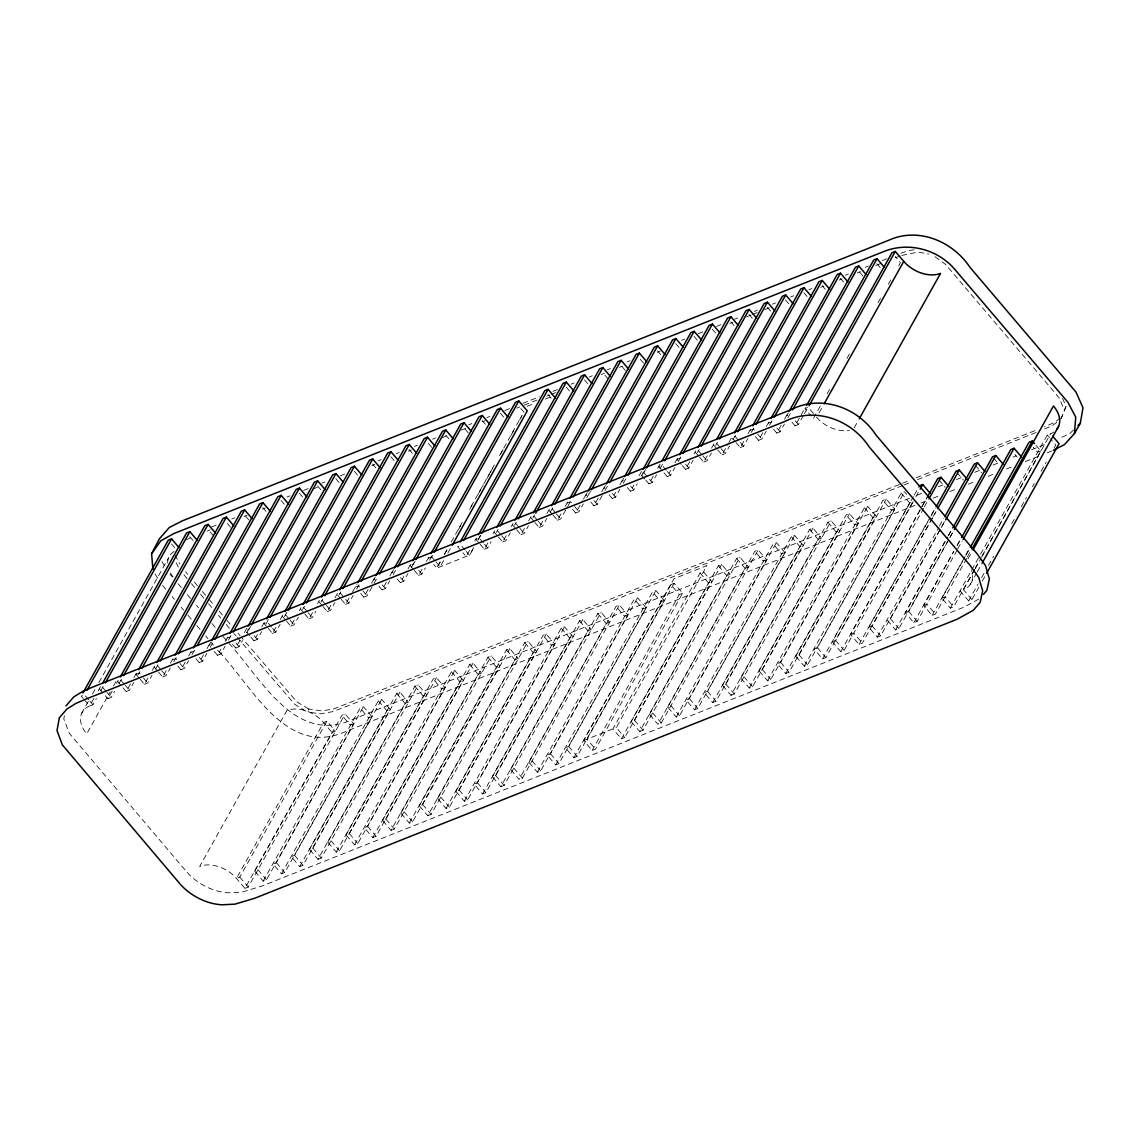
<?xml version="1.0" encoding="UTF-8"?>
<svg xmlns="http://www.w3.org/2000/svg" width="1140" height="1140" viewBox="0 0 1140 1140"><rect width="100%" height="100%" fill="white"/><g stroke="black" fill="none" stroke-linecap="round" stroke-linejoin="round"><path stroke-width="0.75" stroke-dasharray="5 3.75" d="M64.353 715.706L63.797 718.984L69.412 733.39L186.404 871.558M1062.551 398.416L1066.028 406.296L1061.468 418.124M1060.77 419.278L1066.028 406.296M237.248 637.388L294.719 704.349L307.259 712.044L308.769 709.009L321.722 710.904L333.55 708.98L901.099 483.802M81.61 713.455L88.507 701.1M92.497 693.961L95.005 689.472M98.867 682.575L168.734 557.546M93.95 698.321L89.633 706.03A27.944 18.881 29.2 0 0 86.754 733.804L110.21 691.823M98.011 691.039L100.534 686.551M84.346 699.818L89.633 706.03L92.939 704.72L96.387 698.549M100.705 690.826L104.153 684.655M113.501 685.952L116.081 681.321M105.906 691.253L102.728 687.52L99.422 688.845L107.901 698.777L112.219 691.068M116.522 683.345L118.247 680.267M107.901 698.777L111.207 697.466L114.655 691.296M118.973 683.572L121.552 678.941M122.978 687.805L126.155 691.524L130.473 683.815M133.922 677.63L137.37 671.46M139.123 678.058L135.945 674.324L137.684 671.246M126.155 691.524L129.461 690.213L133.779 682.504M138.097 674.78L139.821 671.688M140.191 679.298L144.424 684.271L148.742 676.562M152.19 670.377L155.938 663.993M144.424 684.271L147.73 682.96L152.048 675.25M155.496 669.066L158.075 664.435M158.446 672.044L162.678 677.018L166.996 669.308M170.444 663.124L173.038 658.493M162.678 677.018L165.984 675.707L170.302 667.997M173.75 661.813L176.344 657.182M177.769 666.045L180.947 669.764L185.264 662.055M188.713 655.87L191.292 651.239M180.947 669.764L184.253 668.453L188.57 660.744M192.019 654.559L195.767 648.176M196.037 658.792L199.201 662.511L203.518 654.802M206.967 648.617L210.416 642.447M210.729 642.233L209.005 645.311L212.296 644M199.201 662.511L202.507 661.2L206.825 653.491M210.273 647.306L212.867 642.675M214.292 651.524L217.469 655.258L220.918 649.087M225.236 641.364L228.983 634.98M217.469 655.258L220.775 653.947L225.093 646.223M228.542 640.053L231.121 635.422M232.56 644.271L235.738 648.005L240.041 640.295M244.359 632.572L247.252 627.727M235.738 648.005L239.03 646.693L242.492 640.523M246.796 632.8L250.244 626.63M250.558 626.416L248.819 629.494L245.528 630.805L249.76 635.778M250.814 637.018L253.992 640.751L257.44 634.581M261.758 626.857L265.207 620.687M253.992 640.751L257.298 639.44L261.616 631.717M265.919 624.007L268.513 619.376M268.256 628.439L272.488 633.398L275.937 627.228M280.255 619.519L282.848 614.888M272.488 633.398L275.794 632.087L280.112 624.378M284.43 616.654L287.009 612.023M286.511 621.186L290.757 626.145L294.206 619.975M299.378 610.712L301.103 607.634M290.757 626.145L294.063 624.834L298.367 617.125M302.684 609.401L304.409 606.323M304.779 613.918L309.011 618.892L313.329 611.183M317.647 603.459L319.371 600.381M309.011 618.892L312.317 617.581L315.766 611.411M320.953 602.148L322.677 599.056M323.048 606.665L327.28 611.639L331.583 603.929M335.046 597.759L337.625 593.128M327.28 611.639L330.586 610.327L334.889 602.618M339.207 594.895L340.931 591.803M341.302 599.412L345.534 604.385L351.576 593.584M352.445 592.045L357.048 584.107M345.534 604.385L348.84 603.074L353.158 595.365M356.606 589.18L359.2 584.549M360.625 593.413L363.803 597.132L368.12 589.423M371.569 583.238L375.017 577.068M375.317 576.854L373.592 579.932L376.898 578.621M363.803 597.132L367.108 595.821L373.136 585.019M374.005 583.481L377.454 577.296M378.879 586.159L382.057 589.879L386.375 582.17M389.823 575.985L393.272 569.815M393.571 569.601L391.847 572.679L395.153 571.368M382.057 589.879L385.363 588.568L389.68 580.859M393.129 574.674L395.722 570.043M397.147 578.906L400.325 582.625L403.774 576.455M408.091 568.732L411.54 562.562M413.293 569.159L410.115 565.426L411.839 562.348M400.325 582.625L403.631 581.315L407.935 573.605M411.397 567.421L413.977 562.789M415.145 561.037L413.421 564.115L410.115 565.426M326.909 721.207L323.603 722.518L236.479 878.413L239.785 877.102L326.909 721.207L335.374 731.153L332.068 732.464L244.943 888.359L236.479 878.413A27.959 18.881 29.2 0 0 199.7 866.4L286.838 710.505A27.959 18.881 29.2 0 1 323.603 722.518L332.068 732.464M414.347 570.399L418.58 575.372L422.042 569.202M426.346 561.478L430.108 555.095M254.733 871.16L341.872 715.264L345.163 713.953L353.642 723.9L266.518 879.795L263.212 881.106L254.733 871.16L258.039 869.848L266.518 879.795M418.58 575.372L421.886 574.061L425.334 567.891M429.652 560.168L433.1 553.997M428.369 558.173L431.675 556.861L433.399 553.784M244.943 888.359L248.249 887.048L345.163 713.953M440.054 562.048L436.606 568.219L469.651 555.095L473.969 547.385M444.358 554.339L447.806 548.169M451.255 541.999L463.325 520.424M471.077 506.545L494.347 464.906M499.52 455.658L521.92 415.573M440.297 561.949L436.848 568.119L433.67 564.4M444.614 554.225L448.063 548.055M458.408 529.53L461.871 523.36M469.623 509.466L473.086 503.296M478.259 494.033L483.431 484.771M486.88 478.601L489.473 473.969M490.328 472.416L492.922 467.785M500.688 453.891L503.267 449.274M511.034 435.38L514.482 429.196M519.669 419.933L523.972 412.224L518.686 406.011M263.212 881.106L360.126 708.011L363.432 706.7L371.897 716.647L284.772 872.542L281.466 873.853L273.002 863.906L276.308 862.595L363.432 706.7M443.603 560.638L440.154 566.808L435.922 561.835M447.92 552.914L451.369 546.744M281.466 873.853L378.395 700.758L381.686 699.447L390.165 709.394L303.041 865.289L299.735 866.6L291.256 856.653L294.562 855.342L381.686 699.447M469.566 550.321L466.118 556.491L462.94 552.772M474.739 541.058L476.463 537.98M473.727 547.471L469.424 555.18L466.246 551.461M478.045 539.747L480.638 535.116M478.273 539.676L480.852 535.045M299.735 866.6L386.859 710.705L390.165 709.394M309.524 849.4L396.649 693.505L399.955 692.194L408.419 702.14L405.128 703.451L317.989 859.346L309.524 849.4L312.83 848.089L399.955 692.194M480.139 544.264L484.372 549.238L488.69 541.529M493.007 533.805L494.732 530.727M484.372 549.238L487.678 547.927L491.126 541.757M496.299 532.494L498.038 529.402M327.779 842.147L414.917 686.251L418.223 684.941L426.688 694.887L339.563 850.782L336.257 852.093L327.779 842.147L331.084 840.835L339.563 850.782M317.989 859.346L321.295 858.035L418.223 684.941M498.394 537.011L502.64 541.985L506.944 534.275M511.261 526.552L512.986 523.474M502.64 541.985L505.946 540.673L510.25 532.964M514.567 525.241L516.292 522.149M336.257 852.093L423.382 696.198L426.688 694.887M346.047 834.893L433.172 678.998L436.478 677.687L444.956 687.634L357.817 843.529L354.512 844.84L346.047 834.893L349.353 833.582L436.478 677.687M516.662 529.758L520.894 534.731L525.212 527.022M528.661 520.837L531.254 516.221M520.894 534.731L524.201 533.42L528.518 525.711M532.822 517.988L534.56 514.895M354.512 844.84L451.44 671.745L454.746 670.434L463.211 680.38L376.086 836.276L372.78 837.587L364.301 827.64L367.607 826.329L454.746 670.434M534.931 522.505L539.163 527.478L543.466 519.769M546.929 513.584L549.509 508.953M539.163 527.478L542.469 526.167L546.773 518.458M550.221 512.273L552.815 507.642M372.78 837.587L459.905 681.692L463.211 680.38M382.57 820.387L469.694 664.492L473 663.181L481.479 673.113L478.173 674.438L391.034 830.333L382.57 820.387L385.876 819.076L473 663.181M553.185 515.251L557.417 520.225L561.735 512.516M565.183 506.331L568.931 499.947M557.417 520.225L560.723 518.914L566.765 508.112M567.62 506.573L571.083 500.389M400.824 813.134L487.963 657.239L491.269 655.928L499.733 665.86L412.609 821.769L409.303 823.08L400.824 813.134L404.13 811.823L412.609 821.769M391.034 830.333L394.34 829.022L491.269 655.928M572.508 509.252L575.686 512.971L582.583 500.631M583.452 499.078L586.901 492.907M587.2 492.694L585.476 495.772L588.782 494.461L590.506 491.383M575.686 512.971L578.992 511.661L583.295 503.951M586.758 497.767L589.337 493.136M409.303 823.08L496.427 667.185L499.733 665.86M419.32 805.781L506.459 649.885L509.765 648.575L518.23 658.521L514.924 659.832L427.799 815.727L419.32 805.781L422.626 804.469L509.765 648.575M590.762 501.999L593.94 505.718L598.258 498.009M601.706 491.825L605.155 485.654M605.454 485.441L603.73 488.519L607.036 487.207M593.94 505.718L597.246 504.407L604.157 492.067M605.012 490.514L607.606 485.882M437.589 798.527L524.714 642.632L528.019 641.321L536.498 651.268L449.359 807.163L446.053 808.474L437.589 798.527L440.895 797.216L449.359 807.163M427.799 815.727L431.105 814.416L528.019 641.321M609.031 494.746L612.209 498.465L615.657 492.295M619.975 484.571L623.423 478.401M623.722 478.187L621.998 481.265L625.304 479.954M612.209 498.465L615.514 497.154L619.818 489.43M623.281 483.26L627.029 476.876M446.053 808.474L533.192 652.579L536.498 651.268M455.857 791.274L542.982 635.379L546.288 634.068L554.753 644.014L467.628 799.91L464.322 801.221L455.857 791.274L459.149 789.963L546.288 634.068M627.285 487.478L630.463 491.212L633.911 485.041M639.098 475.779L641.678 471.148M630.463 491.212L633.769 489.901L637.217 483.731M641.535 476.007L644.984 469.837M644.727 478.9L640.495 473.926L643.801 472.616L645.525 469.523M464.322 801.221L561.236 628.126L564.542 626.815L573.021 636.761L485.882 792.656L482.591 793.967L474.112 784.021L477.418 782.71L564.542 626.815M645.796 480.139L648.959 483.873L653.277 476.149M657.595 468.426L660.188 463.795M648.959 483.873L652.265 482.548L656.583 474.839M660.032 468.668L663.48 462.484M482.591 793.967L569.715 638.072L573.021 636.761M492.38 776.768L579.505 620.873L582.811 619.562L591.275 629.508L587.969 630.819L500.845 786.714L492.38 776.768L495.672 775.457L582.811 619.562M664.05 472.886L667.228 476.62L670.676 470.435M674.994 462.726L678.742 456.328M667.228 476.62L670.534 475.295L674.851 467.585M678.3 461.415L681.749 455.231M510.635 769.514L597.759 613.619L601.065 612.308L609.544 622.255L606.238 623.566L519.113 779.461L510.635 769.514L513.941 768.203L522.405 778.15L519.113 779.461M500.845 786.714L504.151 785.403L601.065 612.308M682.318 465.633L685.496 469.352L689.8 461.643M694.118 453.92L695.842 450.841M685.496 469.352L688.788 468.041L693.106 460.332M697.423 452.608L699.148 449.53M528.903 762.261L616.028 606.366L619.334 605.055L627.798 615.001L540.673 770.897L537.368 772.207L528.903 762.261L532.209 760.95L540.673 770.897M522.405 778.15L619.334 605.055M699.518 457.14L703.75 462.099L708.068 454.39M711.517 448.22L714.11 443.588M703.75 462.099L707.057 460.788L711.374 453.079M715.678 445.355L717.402 442.263M537.368 772.207L634.296 599.113L637.588 597.802L646.067 607.748L558.928 763.643L555.636 764.954L547.157 755.008L550.463 753.697L637.588 597.802M717.773 449.873L722.019 454.846L728.047 444.044M728.916 442.505L732.365 436.335M722.019 454.846L725.311 453.535L729.629 445.826M733.077 439.641L735.671 435.01M555.636 764.954L652.55 591.86L655.856 590.548L664.321 600.495L577.196 756.39L573.89 757.701L565.426 747.755L568.732 746.444L655.856 590.548M736.041 442.619L740.273 447.593L744.591 439.883M748.04 433.713L751.787 427.315M740.273 447.593L743.579 446.282L747.897 438.572M751.346 432.388L753.925 427.757M573.89 757.701L673.925 578.707L706.971 565.582L616.255 727.562L624.72 737.509L621.414 738.82L612.949 728.873L700.074 572.978L703.38 571.667L711.859 581.614L624.72 737.509M670.819 584.606L583.68 740.501L592.159 750.448L595.465 749.137L682.589 593.242L674.111 583.295L670.819 584.606L679.283 594.553L592.159 750.448M674.111 583.295L586.986 739.19L595.465 749.137M755.364 436.62L758.542 440.339L762.845 432.63M766.294 426.445L770.056 420.061M758.542 440.339L761.848 439.028L766.151 431.319M769.6 425.135L772.193 420.503M773.618 429.367L776.796 433.086L781.114 425.377M784.562 419.192L788.011 413.022M788.31 412.808L786.586 415.886L789.892 414.575M776.796 433.086L780.102 431.775L784.42 424.066M787.868 417.881L790.448 413.25M791.887 422.114L795.065 425.833L800.237 416.57M801.092 415.031L805.41 407.308M621.414 738.82L708.553 582.925L711.859 581.614M631.204 721.62L718.343 565.725L721.649 564.414L730.113 574.361L726.807 575.672L639.683 731.567L631.204 721.62L634.51 720.309L721.649 564.414M795.065 425.833L798.37 424.522L803.543 415.259M804.398 413.72L807.847 407.55M820.216 406.239L813.319 418.58L816.625 417.269A27.944 18.881 29.2 0 0 849.3 430.421M827.127 393.884L829.706 389.253M846.963 358.387L849.556 353.756M878.028 302.812L880.607 298.181M888.373 284.288L890.967 279.656M898.719 265.762L900.457 262.685L895.156 256.471M649.472 714.367L736.597 558.472L739.903 557.161L748.381 567.107L745.076 568.418L657.937 724.313L649.472 714.367L652.778 713.056L661.243 723.002L657.937 724.313M819.133 412.78L822.667 406.467M639.683 731.567L642.989 730.256L739.903 557.161M667.726 707.114L754.865 551.219L758.171 549.908L766.636 559.854L679.511 715.749L676.205 717.06L667.726 707.114L671.033 705.803L679.511 715.749M661.243 723.002L758.171 549.908M676.205 717.06L773.12 543.965L776.426 542.654L784.904 552.601L697.766 708.496L694.459 709.807L685.995 699.86L689.301 698.549L776.426 542.654M694.459 709.807L791.388 536.712L794.694 535.401L803.159 545.347L716.034 701.243L712.728 702.553L704.264 692.607L707.555 691.296L794.694 535.401M854.231 427.785L858.42 420.29M712.728 702.553L799.852 546.659L803.159 545.347M722.518 685.354L809.642 529.459L812.948 528.148L821.427 538.094L818.121 539.405L730.997 695.3L722.518 685.354L725.824 684.043L812.948 528.148M740.786 678.101L827.911 522.206L831.217 520.894L839.681 530.841L752.557 686.736L749.251 688.047L740.786 678.101L744.078 676.789L752.557 686.736M730.997 695.3L734.288 693.989L831.217 520.894M749.251 688.047L836.375 532.152L839.681 530.841M759.04 670.847L846.165 514.952L849.471 513.641L857.95 523.588L770.811 679.483L767.519 680.794L759.04 670.847L762.347 669.536L849.471 513.641M767.519 680.794L864.433 507.699L867.74 506.388L876.204 516.334L789.08 672.23L785.774 673.541L777.309 663.594L780.615 662.283L867.74 506.388M785.774 673.541L872.898 517.645L876.204 516.334M795.806 656.255L882.93 500.346L886.236 499.035L894.715 508.982L807.576 664.876L804.27 666.188L795.806 656.255L799.111 654.93L886.236 499.035M804.27 666.188L901.198 493.093L904.505 491.782L906.614 494.261M822.539 658.934L909.663 503.039L912.969 501.728L825.844 657.623L822.539 658.934L814.06 649.002L817.366 647.677L904.505 491.782M923.77 508.141L844.099 650.37L840.793 651.681L832.328 641.735L913.411 496.641M914.28 495.102L919.453 485.839M832.328 641.735L835.634 640.423L914.993 498.422M915.862 496.883L919.31 490.699M840.793 651.681L927.931 495.786M932.235 518.087L862.367 643.117L859.061 644.428L850.582 634.481L926.506 498.65M924.326 506.816L928.088 500.432M859.061 644.428L934.971 508.597M944.462 521.635L880.622 635.864L877.315 637.174L868.851 627.228L930.098 517.645M930.967 516.092L935.27 508.383M933.104 516.548L936.553 510.378M868.851 627.228L872.157 625.917L935.997 511.703M877.315 637.174L938.876 527.364M939.431 526.039L943.749 518.33M948.922 539.092L898.89 628.61L895.584 629.921L887.105 619.975L890.411 618.664L940.457 529.145M941.312 527.592L944.761 521.422M895.584 629.921L947.34 537.311M948.209 535.772L952.513 528.048M957.13 550.135L917.144 621.357L913.838 622.668L905.374 612.721L947.639 537.097M948.509 535.543L951.957 529.373M949.791 537.538L953.24 531.368M905.374 612.721L908.68 611.411L949.221 538.864M950.09 537.325L953.539 531.154M913.838 622.668L953.524 551.66M956.973 545.49L960.422 539.32M966.763 558.315L935.413 614.104L932.107 615.415L923.628 605.468L953.824 551.447M957.272 545.276L960.735 539.106M957.7 548.81L962.303 540.873M932.107 615.415L964.882 556.762M965.751 555.223L969.2 549.038M974.372 569.801L953.667 606.851L950.361 608.161L941.897 598.215L965.181 556.548M966.05 554.995L969.499 548.824M967.333 556.99L970.781 550.82M968.017 558.885L972.206 551.389M950.361 608.161L979.702 555.679M980.557 554.14L1047.29 435.067L1050.596 433.756A27.944 18.881 29.2 0 0 1053.873 432.017M975.241 568.261L978.69 562.091M982.139 555.907L1040.806 450.955L1034.45 443.489M974.672 569.587L963.457 589.651L960.151 590.962L968.63 600.908L971.935 599.597L978.832 587.243M975.185 568.661L981.056 558.173M981.583 557.232L1050.596 433.756M970.169 584.578L976.667 572.978M977.351 571.739L981.839 563.716M968.63 600.908L978.12 583.937M981.569 577.752L985.017 571.582M988.466 565.411L993.652 556.149M1011.764 523.73L1016.082 516.007M1021.255 506.759L1026.428 497.496M1032.469 486.68L1034.194 483.602M1041.091 471.248L1046.264 461.985M1054.03 448.091L1055.754 445.013L1050.467 438.8M982.281 581.072L985.73 574.902M1073.438 430.008L1070.004 433.399L1058.989 438.701M1060.2 417.967L1054.856 422.299L1044.34 426.901M1056.709 422.37L1052.633 425.462L1043.77 429.395M978.733 599.113L963.97 607.192L262.214 885.937L242.221 892.078L229.012 892.819A44.118 29.811 29.2 0 1 186.404 871.558M185.834 539.975L190.323 537.98M211.598 526.965L216.272 525.113M231.748 518.971L234.84 517.745M286.938 497.04L289.973 495.843M303.653 490.399L308.213 488.59M321.879 483.161L324.914 481.964M340.091 475.936L344.651 474.126M378.038 460.859L381.074 459.662M396.236 453.635L399.257 452.423M414.418 446.41L417.44 445.213M432.573 439.199L435.608 437.988M468.797 424.807L471.803 423.61M486.837 417.639L489.844 416.442M504.863 410.486L510.863 408.091M522.875 403.332L539.405 396.763M552.971 391.376L557.489 389.581M571.097 384.18L574.118 382.969M589.252 376.97L592.273 375.758M607.421 369.745L610.442 368.548M627.1 361.936L630.121 360.724M681.62 340.276L684.641 339.079M698.279 333.664L702.824 331.854M716.447 326.439L720.993 324.629M734.63 319.214L737.651 318.017M754.31 311.405L757.345 310.194M772.493 304.18L775.514 302.983M790.661 296.956L793.697 295.759M808.859 289.731L811.88 288.534M845.41 275.21L848.459 273.999M865.289 267.316L868.352 266.105M882.203 260.604L886.82 258.766M207.124 531.083L210.202 529.858M244.017 516.42L247.081 515.209M262.399 509.124L265.463 507.913M312.645 489.174L318.716 486.751M371.811 465.661L374.846 464.45M408.22 451.198L411.241 450.001M441.522 437.974L447.578 435.566M461.159 430.179L465.661 428.384M482.163 421.828L485.17 420.632M516.705 408.106L519.712 406.923M524.215 405.128L537.724 399.755M546.744 396.178L549.779 394.982M551.29 394.369L555.821 392.573M601.193 374.547L604.214 373.35M619.362 367.337L622.383 366.139M657.21 352.303L660.245 351.091M729.914 323.418L732.935 322.221M746.572 316.806L751.103 315.011M752.628 314.398L757.16 312.602M764.74 309.596L772.307 306.589M820.8 287.323L823.85 286.112M839.069 280.07L842.118 278.858M857.365 272.802L860.415 271.591M875.677 265.52L881.79 263.098M527.093 406.325L533.705 403.688M545.262 399.1L550.221 397.133M135.945 674.324L139.251 673.013L142.429 676.747M172.468 659.818L175.774 658.507L178.952 662.24M190.736 652.565L194.042 651.254M227.259 638.058L230.565 636.747M355.324 587.186L358.63 585.875L361.808 589.608M567.207 503.025L570.513 501.714L573.691 505.447M680.324 458.095L677.018 459.42L681.25 464.393M750.063 430.393L753.369 429.082L756.547 432.815M768.332 423.139L771.638 421.828M902.609 483.203L910.19 480.197M916.261 477.774L1036.645 429.965M902.438 485.597L342.998 707.812L332.196 711.745L320.525 713.825L307.259 712.044M903.949 484.999L911.53 481.992M917.586 479.584L1036.203 432.473M909.421 498.237L354.241 718.77C294.633 747.071 260.39 676.447 227.373 641.606M917.016 495.23L923.087 492.822M938.263 486.78L944.348 484.372M956.503 479.541L962.587 477.118M974.771 472.288L980.885 469.865M993.111 465.006L999.239 462.569M1013.047 457.083L1016.125 455.857M1031.6 449.716L1045.793 444.073M353.642 723.9L350.336 725.211L341.872 715.264M371.897 716.647L368.605 717.958L360.126 708.011M444.956 687.634L441.65 688.945L433.172 678.998M554.753 644.014L551.447 645.326L542.982 635.379M627.798 615.001L624.492 616.312L616.028 606.366M646.067 607.748L642.76 609.059L634.296 599.113M664.321 600.495L661.029 601.806L652.55 591.86M679.283 594.553L682.589 593.242M766.636 559.854L763.33 561.165L754.865 551.219M784.904 552.601L781.598 553.912L773.12 543.965M857.95 523.588L854.644 524.899L846.165 514.952M894.715 508.982L891.409 510.293L882.93 500.346M1040.806 450.955L1037.5 452.267L1033.268 447.293M914.935 505.376L346.703 731.082C286.297 759.197 251.199 684.584 217.854 650.284M921.02 502.968L927.105 500.546M933.19 498.137L939.274 495.715M949.933 491.482L957.557 488.447M968.245 484.201L974.358 481.778M988.166 476.292L994.308 473.855M1006.649 468.953L1012.861 466.488M1025.359 461.529L1039.751 455.801M1047.247 452.822L1051.736 451.041M583.452 740.601L616.484 727.477M850.582 634.481L853.889 633.17L862.367 643.117M923.628 605.468L926.934 604.157L935.413 614.104M941.897 598.215L945.202 596.904L953.667 606.851M900.856 253.322L908.822 250.487L917.543 249.446M895.541 257.64L900.258 255.973M901.826 255.417L918.356 252.026L928.815 254.092M308.769 709.009L296.813 701.87L241.224 637.103M934.971 256.728L945.63 264.494L1050.895 388.07L1059.217 398.003L1064.247 409.801M1047.29 435.067L1049.399 437.546M876.902 263.725L882.189 269.938M859.688 272.218L863.935 277.191M1014.999 454.547L1017.122 457.026M840.365 278.231L845.666 284.444M993.567 458.066L998.854 464.279M822.111 285.485L827.398 291.697M975.298 465.32L981.654 472.786M803.843 292.738L809.144 298.951M957.044 472.573L963.385 480.04M785.588 299.991L790.875 306.204M938.776 479.826L945.131 487.293M767.32 307.244L772.621 313.457M749.065 314.498L754.352 320.711M901.198 493.093L909.663 503.039M813.447 413.535L808.16 407.322L804.854 408.633L811.21 416.1M971.935 599.597L963.457 589.651A27.944 18.881 29.2 0 0 971.594 570.855M730.797 321.751L736.098 327.964M795.193 420.788L798.37 424.522M712.301 329.104L717.601 335.317M864.433 507.699L872.898 517.645M776.924 428.056L780.102 431.775M694.046 336.357L699.333 342.57M757.601 434.055L761.848 439.028M908.68 611.411L917.144 621.357M675.778 343.61L681.079 349.823M827.911 522.206L836.375 532.152M743.579 446.282L735.115 436.335L731.809 437.66L734.986 441.38M890.411 618.664L898.89 628.61M657.524 350.863L662.81 357.077M809.642 529.459L818.121 539.405M720.024 447.322L716.846 443.588L713.54 444.914L716.718 448.633M721.078 448.561L725.311 453.535M872.157 625.917L880.622 635.864M640.309 359.357L644.556 364.33M791.388 536.712L799.852 546.659M701.755 454.575L698.592 450.841L695.286 452.167L698.464 455.886M702.824 455.815L707.057 460.788M622.055 366.61L626.288 371.583M685.625 464.322L688.788 468.041M835.634 640.423L844.099 650.37M604.856 375.103L608.033 378.836M666.302 470.321L662.055 465.362L658.763 466.673L662.995 471.647M667.356 471.575L670.534 475.295M817.366 647.677L825.844 657.623M584.478 379.876L589.765 386.089M736.597 558.472L745.076 568.418M643.801 472.616L652.265 482.548M799.111 654.93L807.576 664.876M566.209 387.13L571.51 393.343M718.343 565.725L726.807 575.672M630.591 486.167L633.769 489.901M780.615 662.283L789.08 672.23M547.955 394.383L552.188 399.356M700.074 572.978L708.553 582.925M612.337 493.421L615.514 497.154M762.347 669.536L770.811 679.483M594.068 500.674L597.246 504.407M500.417 413.264L505.718 419.477M574.745 506.687L578.992 511.661M725.824 684.043L734.288 693.989M482.163 420.518L487.45 426.731M555.437 512.701L552.259 508.967L548.953 510.278L552.13 514.012M556.491 513.941L560.723 518.914M707.555 691.296L716.034 701.243M464.949 429.011L469.195 433.984M537.168 519.954L533.99 516.221L530.684 517.532L533.862 521.265M538.222 521.194L542.469 526.167M689.301 698.549L697.766 708.496M445.64 435.024L450.927 441.237M597.759 613.619L606.238 623.566M518.914 527.207L515.736 523.474L512.43 524.785L515.608 528.518M519.968 528.447L524.201 533.42M428.426 443.517L432.673 448.49M579.505 620.873L587.969 630.819M500.645 534.461L497.468 530.727L494.161 532.052L497.339 535.772M501.7 535.7L505.946 540.673M409.118 449.53L414.404 455.743M561.236 628.126L569.715 638.072M483.445 542.953L479.213 537.98L475.907 539.305L479.085 543.025M484.5 544.207L487.678 547.927M634.51 720.309L642.989 730.256M390.849 456.784L396.15 462.997M465.177 550.207L460.945 545.234L457.639 546.559L461.871 551.532M372.595 464.037L376.827 469.01M524.714 642.632L533.192 652.579M431.675 556.861L434.853 560.595M354.326 471.29L359.627 477.503M506.459 649.885L514.924 659.832M418.708 570.328L421.886 574.061M568.732 746.444L577.196 756.39M335.83 478.643L341.117 484.856M487.963 657.239L496.427 667.185M400.453 577.581L403.631 581.315M550.463 753.697L558.928 763.643M317.561 485.897L322.862 492.109M469.694 664.492L478.173 674.438M382.185 584.834L385.363 588.568M299.307 493.15L304.594 499.363M451.44 671.745L459.905 681.692M362.862 590.848L367.108 595.821M281.038 500.403L286.339 506.616M348.84 603.074L340.376 593.128L337.07 594.439L340.247 598.172M495.672 775.457L504.151 785.403M262.784 507.656L268.071 513.869M414.917 686.251L423.382 696.198M325.285 604.115L322.107 600.381L318.801 601.706L321.979 605.426M326.339 605.354L330.586 610.327M477.418 782.71L485.882 792.656M245.585 516.149L249.817 521.122M396.649 693.505L405.128 703.451M307.031 611.368L303.853 607.634L300.547 608.959L303.724 612.679M308.085 612.607L312.317 617.581M459.149 789.963L467.628 799.91M227.316 523.403L231.548 528.376M378.395 700.758L386.859 710.705M288.762 618.621L285.584 614.888L282.278 616.213L285.456 619.932M289.817 619.861L294.063 624.834M210.116 531.895L213.294 535.629M271.562 627.114L267.33 622.155L264.024 623.466L267.202 627.185M272.617 628.368L275.794 632.087M422.626 804.469L431.105 814.416M189.739 536.669L195.026 542.882M254.12 635.707L257.298 639.44M171.47 543.923L175.703 548.896M185.663 571.867L187.758 574.332M194.356 582.07L197.804 586.131M202.379 591.489L205.77 595.479M209.162 599.455L213.622 604.684M219.179 611.211L222.499 615.116M226.931 620.317L231.335 625.49M237.932 633.227L240.127 635.807M183.968 574.845L187.088 578.507M191.463 583.651L194.912 587.684M200.612 594.382L204.003 598.372M208.52 603.659L212.966 608.874M218.51 615.386L220.718 617.994M226.247 624.478L229.553 628.354M233.957 633.526L236.151 636.106M235.866 642.96L239.03 646.693M385.876 819.076L394.34 829.022M169.96 574.204L172.268 576.911M178.04 583.68L182.172 588.539M187.345 594.61L190.722 598.586M196.379 605.212L198.602 607.834M211.926 623.48L216.358 628.667M222.97 636.433L226.276 640.309M162.578 585.404L166.853 590.406M172.183 596.676L174.448 599.341M181.274 607.335L183.497 609.957M187.958 615.201L192.404 620.417M196.849 625.632L201.281 630.819M205.699 636.02L207.908 638.614M211.228 642.504L213.436 645.097M217.597 650.213L220.775 653.947M367.607 826.329L376.086 836.276M199.329 657.466L202.507 661.2M349.353 833.582L357.817 843.529M180.02 663.48L184.253 668.453M160.697 669.494L157.52 665.76L154.214 667.071L157.391 670.805M161.752 670.733L165.984 675.707M312.83 848.089L321.295 858.035M143.498 677.986L147.73 682.96M294.562 855.342L303.041 865.289M124.175 684L120.997 680.267L117.691 681.577L121.923 686.551M125.229 685.24L129.461 690.213M276.308 862.595L284.772 872.542M106.975 692.493L111.207 697.466M88.706 699.746L84.474 694.773L81.168 696.098L83.291 698.578M89.761 701L92.939 704.72M239.785 877.102L248.249 887.048M154.983 573.89L157.833 578.208M161.909 561.493L165.186 567.207M174.919 554.895L179.835 563.944M176.159 562.747L178.353 567.079M173.095 576.94A27.944 18.881 29.2 0 1 168.934 569.758M167.637 562.946A27.944 18.881 29.2 0 1 174.121 551.461"/><path stroke-width="1.5" d="M1053.317 450.243L1064.418 444.628L1074.45 433.57L1075.747 417.169L1067.909 402.278L953.895 268.313C936.496 248.862 907.568 241.637 883.329 251.74L173.921 533.52L160.797 540.802L151.591 553.769L152.931 569.288M1074.45 433.57L1080.307 423.211L1083 407.821L1076.046 392.146L969.912 267.245C952.613 241.181 918.142 226.746 888.587 240.312L182.229 520.894L169.333 527.478L159.329 538.949L151.591 553.769M82.892 693.006L168.292 540.189L171.599 538.878L179.008 547.585M87.053 690.142L171.599 538.878M102.885 682.661L186.561 532.936L189.867 531.625L197.277 540.332M105.322 682.889L189.867 531.625M120.284 676.961L204.815 525.683L208.121 524.372L215.531 533.078M123.576 675.635L208.121 524.372M138.538 669.693L223.084 518.429L226.39 517.118L233.8 525.825M141.845 668.382L226.39 517.118M156.807 662.44L241.338 511.176L244.644 509.865L252.054 518.572M160.113 661.129L244.644 509.865M175.061 655.187L259.607 503.923L262.913 502.612L270.322 511.304M178.367 653.875L262.913 502.612M193.33 647.933L277.861 496.67L281.167 495.359L288.577 504.051M197.491 645.083L281.167 495.359M211.584 640.68L296.129 489.416L299.435 488.105L306.845 496.798M214.89 639.369L299.435 488.105M229.853 633.427L314.384 482.163L317.69 480.852L325.114 489.545M233.159 632.116L317.69 480.852M248.107 626.173L332.652 474.91L335.958 473.599L343.368 482.291M251.413 624.863L335.958 473.599M266.603 618.835L351.149 467.557L354.454 466.246L361.865 474.953M269.909 617.524L354.454 466.246M284.872 611.582L369.417 460.303L372.723 458.993L380.133 467.699M288.178 610.27L372.723 458.993M303.126 604.328L387.671 453.05L390.977 451.739L398.387 460.446M306.432 603.003L390.977 451.739M321.394 597.075L405.94 445.797L409.246 444.486L416.656 453.193M324.701 595.75L409.246 444.486M339.649 589.822L424.194 438.544L427.5 437.233L434.91 445.94M342.955 588.497L427.5 437.233M357.917 582.568L442.463 431.291L445.769 429.98L453.178 438.686M361.223 581.243L445.769 429.98M376.172 575.301L460.717 424.037L464.023 422.726L471.433 431.433M379.478 573.99L464.023 422.726M394.44 568.048L478.985 416.784L482.291 415.473L489.701 424.18M397.746 566.737L482.291 415.473M412.709 560.795L497.24 409.531L500.546 408.22L507.955 416.912M416 559.484L500.546 408.22M430.963 553.541L515.508 402.278L518.814 400.966L527.279 410.913L452.224 545.205M434.269 552.23L518.814 400.966M460.232 541.928L544.778 390.649L548.069 389.339L555.494 398.045M463.538 540.602L548.069 389.339M478.486 534.674L563.032 383.396L566.338 382.085L573.748 390.792M481.793 533.349L566.338 382.085M496.755 527.421L581.3 376.143L584.606 374.832L592.016 383.539M500.061 526.096L584.606 374.832M515.009 520.168L599.555 368.89L602.861 367.579L610.27 376.286M518.315 518.843L602.861 367.579M533.278 512.9L617.823 361.637L621.129 360.326L628.539 369.032M535.715 513.143L621.129 360.326M551.532 505.647L636.077 354.383L639.383 353.072L646.793 361.779M554.838 504.336L639.383 353.072M569.801 498.394L654.346 347.13L657.652 345.819L665.062 354.526M573.106 497.083L657.652 345.819M588.055 491.141L672.6 339.877L675.906 338.566L683.316 347.258M591.361 489.83L675.906 338.566M606.323 483.887L690.869 332.623L694.174 331.312L701.584 340.005M609.629 482.576L694.174 331.312M624.577 476.634L709.123 325.37L712.429 324.059L719.839 332.752M627.884 475.323L712.429 324.059M643.088 469.295L727.619 318.017L730.925 316.706L738.335 325.413M646.394 467.984L730.925 316.706M662.212 460.489L745.888 310.764L749.194 309.453L756.604 318.16M664.649 460.731L749.194 309.453M679.611 454.789L764.142 303.511L767.448 302.2L774.872 310.906M682.917 453.478L767.448 302.2M697.865 447.536L782.41 296.257L785.716 294.947L793.127 303.653M701.171 446.21L785.716 294.947M716.989 438.729L800.679 289.004L803.971 287.693L811.395 296.4M719.44 438.957L803.971 287.693M734.388 433.029L818.933 281.751L822.239 280.44L829.649 289.147M737.694 431.704L822.239 280.44M752.656 425.776L837.202 274.498L840.494 273.187L847.918 281.894M755.962 424.451L840.494 273.187M770.911 418.508L855.456 267.245L858.762 265.934L866.172 274.64M774.217 417.197L858.762 265.934M789.179 411.255L873.725 259.991L877.031 258.68L884.44 267.387M792.485 409.944L877.031 258.68M806.578 405.555L891.979 252.738L895.285 251.427L903.749 261.373A27.944 18.881 29.2 0 0 940.529 273.386L859.261 418.793M809.015 405.783L895.285 251.427M824.163 403.774L903.749 261.373M920.165 489.16L922.759 484.529L930.169 493.235M927.361 497.111L937.721 478.586L941.027 477.275L948.437 485.982M928.943 498.878L941.027 477.275M936.14 506.83L955.976 471.333L959.281 470.022L967.76 479.969M937.721 508.611L959.281 470.022M944.903 516.562L974.244 464.08L977.55 462.769L984.96 471.461M945.63 519.883L977.55 462.769M952.826 527.834L992.498 456.827L995.804 455.516L1003.214 464.208M954.394 529.601L995.804 455.516M961.59 537.553L1010.767 449.573L1014.073 448.262L1021.483 456.955M963.172 539.334L1014.073 448.262M970.368 547.286L1029.021 442.32L1032.327 441.009L1034.45 443.489M971.95 549.053L1032.327 441.009M973.047 549.893L1053.474 405.982A27.944 18.881 29.2 0 1 1056.638 429.524M982.238 562.975L1058.618 426.332M986.599 573.363L1059.06 443.702L1052.705 436.235M66.02 705.888L73.772 696.896L83.106 691.182L92.397 687.192L791.459 409.517C821.484 394.255 858.178 407.593 876.019 435.067L976.88 553.499L985.516 565.625L989.363 578.921L986.841 590.463L983.435 594.353M1078.027 425.476L1080.307 423.211M919.453 485.839L922.759 484.529M59.394 717.659L57 730.555L62.358 744.89L179.55 883.372A44.189 29.854 29.2 0 0 221.944 904.79L235.025 904.134L254.904 898.178L957.158 619.234L973.303 610.27L980.144 602.433L982.666 590.791L978.719 577.424L970.055 565.34L869.165 446.894C851.21 419.349 814.302 406.325 784.277 421.7L85.158 699.404L76.024 703.366L66.975 708.966L59.394 717.659"/></g></svg>
